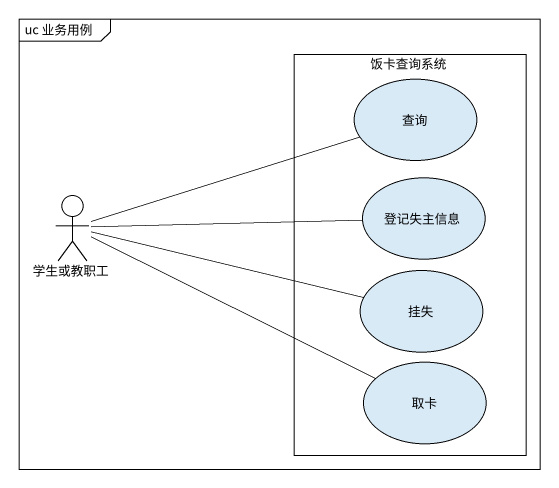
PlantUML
@startuml
mainframe uc 业务用例
rectangle 饭卡查询系统 {
  usecase 查询
  usecase 登记失主信息
  usecase 挂失
  usecase 取卡
}
actor 学生或教职工
学生或教职工 -right- 查询
学生或教职工 -right- 登记失主信息
学生或教职工 -right- 挂失
学生或教职工 -right- 取卡
@enduml
